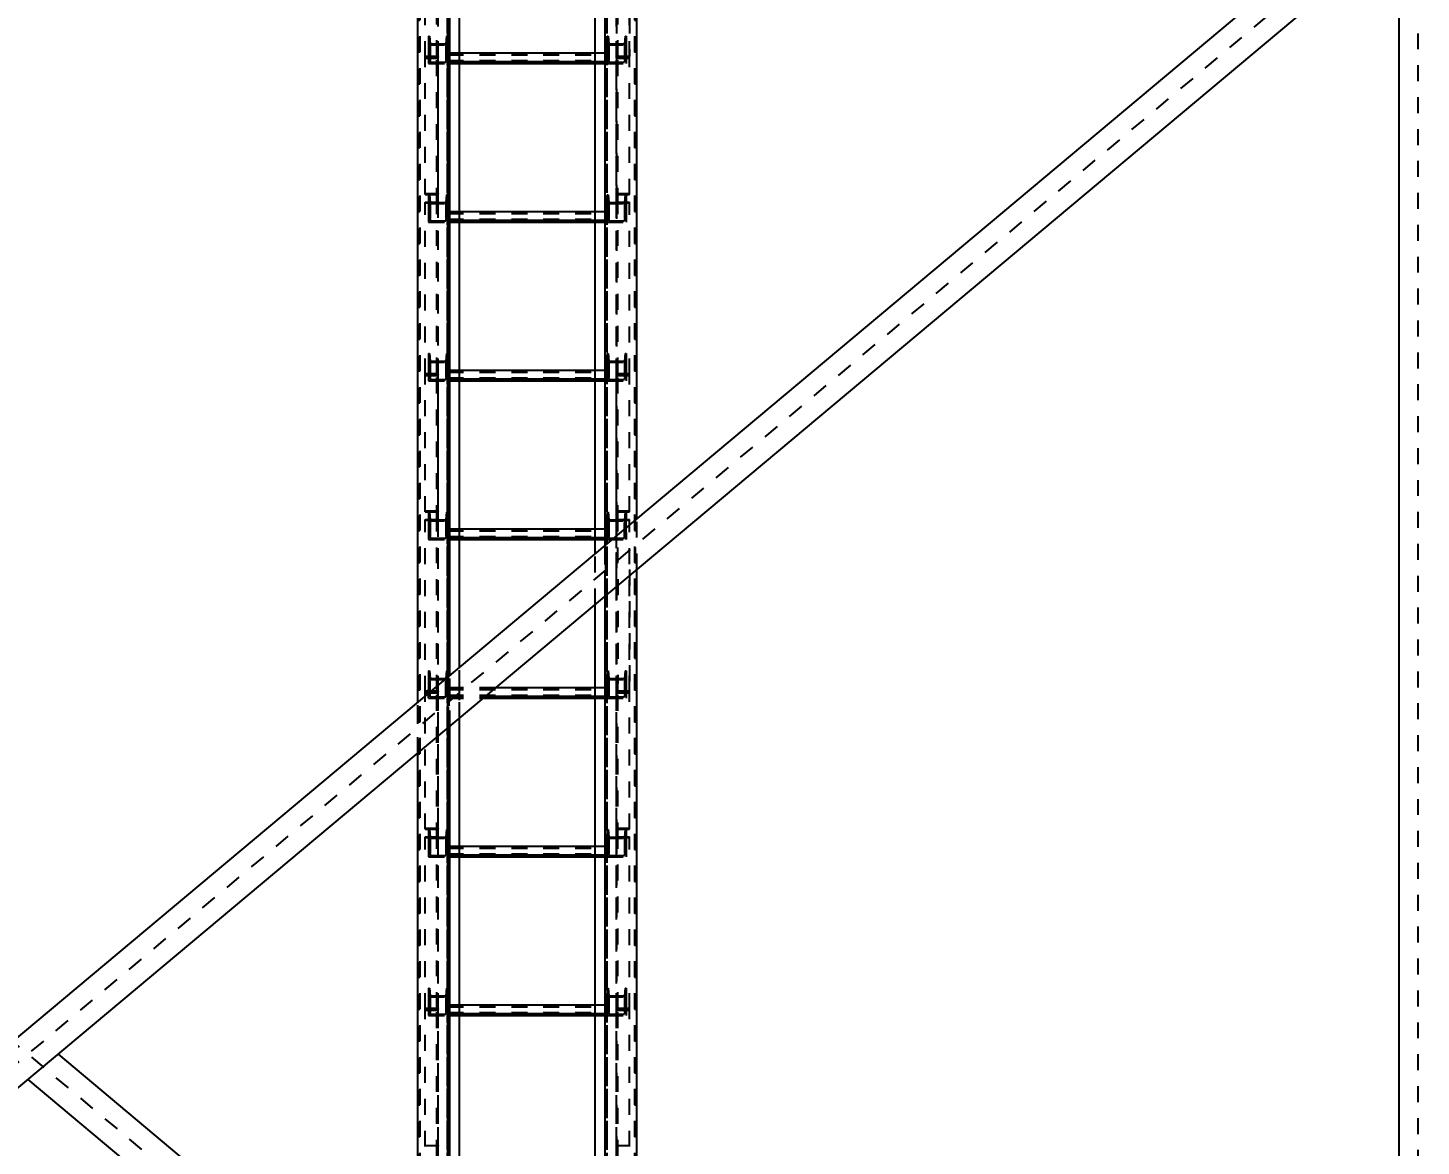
# Model space of a CAD drawing. Header units: millimetres. Extents: x 149919 to 150445, y 136651 to 136866.
# Drawn here: x 150384.83 to 150393.57, y 136799 to 136806.01 of the extents above; entities that cross this region are included whole.
import ezdxf

# ---------------------------------------------------------------- set-up
doc = ezdxf.new("R2010")
doc.units = ezdxf.units.MM
doc.header["$LTSCALE"] = 0.25
for name, pattern in [('CENTER', [50.8, 31.75, -6.35, 6.35, -6.35]), ('XKITLINE00', [0]), ('XKITLINE02', [4, 2, -2]), ('XKITLINE03', [6, 3, -1, 1, -1])]:
    doc.linetypes.add(name, pattern=pattern)
doc.styles.add('ROMANS', font='romans.shx')
doc.dimstyles.new('MD300', dxfattribs={"dimtxt": 2.5, "dimasz": 2.5, "dimexe": 1, "dimexo": 1, "dimgap": 0.5, "dimtad": 1, "dimdec": 1, "dimlfac": 50, "dimrnd": 0.5, "dimdsep": 46, "dimtxsty": 'ROMANS', "dimcen": 1, "dimclrd": 146, "dimclre": 146, "dimclrt": 30, "dimadec": 1, "dimazin": 2, "dimtfac": 1, "dimtdec": 1, "dimtmove": 0, "dimatfit": 1, "dimfxl": 1, "dimtolj": 1, "dimtzin": 0, "dimlwd": -1, "dimlwe": -1, "dimarcsym": 0})

# ---------------------------------------------------------------- blocks, each defined once
blk = doc.blocks.new('çatıı')
at = {"color": 1, "linetype": 'XKITLINE03'}
for p, q in [((24559, 14104.66), (24559, 15770.92)), ((24670.99, 14104.66), (24670.99, 15770.92)), ((24565, 15740.27), (24565, 14100.27)), ((24665, 14100.27), (24665, 15740.27)), ((24559, 15545.41), (24559, 15652.95)), ((24670.98, 15652.95), (24670.98, 15545.41)), ((24565, 15541.44), (24565, 15553)), ((24664.97, 15553), (24664.97, 15541.44)), ((24559, 15459.8), (24559, 15545.41)), ((24565, 15542.68), (24664.97, 15542.68)), ((24670.98, 15545.41), (24670.98, 15459.8)), ((24559, 15346.48), (24559, 15454.01)), ((24565, 15441.97), (24565, 15453.53)), ((24664.97, 15453.53), (24664.97, 15441.97)), ((24670.98, 15454.01), (24670.98, 15346.48)), ((24565, 15443.21), (24664.97, 15443.21)), ((24565, 15342.51), (24565, 15354.07)), ((24664.97, 15354.07), (24664.97, 15342.51)), ((24559, 15260.86), (24559, 15346.48)), ((24565, 15343.74), (24664.97, 15343.74)), ((24670.98, 15346.48), (24670.98, 15260.86)), ((24559, 15147.55), (24559, 15255.08)), ((24565, 15243.04), (24565, 15254.6)), ((24664.97, 15254.6), (24664.97, 15243.04)), ((24670.98, 15255.08), (24670.98, 15147.55)), ((24565, 15244.28), (24664.97, 15244.28)), ((24565, 15143.57), (24565, 15155.13)), ((24664.97, 15155.13), (24664.97, 15143.57)), ((24559, 15061.93), (24559, 15147.55)), ((24565, 15144.81), (24664.97, 15144.81)), ((24670.98, 15147.55), (24670.98, 15061.93)), ((24559, 14948.62), (24559, 15056.15)), ((24565, 15044.11), (24565, 15055.67)), ((24664.97, 15055.67), (24664.97, 15044.11)), ((24670.98, 15056.15), (24670.98, 14948.62)), ((24565, 15045.35), (24664.97, 15045.35)), ((24559, 14863), (24559, 14948.62)), ((24565, 14944.64), (24565, 14956.2)), ((24664.97, 14956.2), (24664.97, 14944.64)), ((24670.98, 14948.62), (24670.98, 14863)), ((24565, 14945.88), (24664.97, 14945.88))]:
    blk.add_line(p, q, dxfattribs=at)
at = {"color": 116, "linetype": 'XKITLINE02', "true_color": 0x136734}
for p, q in [((24547.15, 14108.01), (24547.15, 15752.41)), ((24547.68, 14108.55), (24547.68, 15753.25)), ((24564.91, 14108.55), (24564.92, 15753.25)), ((24565.45, 14108.01), (24565.45, 15752.41)), ((24664.54, 14108.01), (24664.54, 15752.41)), ((24665.07, 14108.55), (24665.07, 15753.25)), ((24682.31, 14108.55), (24682.31, 15753.25)), ((24682.84, 14108.01), (24682.84, 15752.41)), ((24565, 14100.27), (24565, 15742.34)), ((24565.85, 14100.42), (24565.85, 15742.2)), ((24657.5, 14102.25), (24657.5, 15742.25)), ((24664.15, 14100.42), (24664.15, 15742.2)), ((24665, 14100.27), (24665, 15742.34)), ((24663.69, 14153.32), (24663.69, 15706.31)), ((24546.3, 14167.42), (24546.3, 15692.58)), ((24572.5, 14102.34), (24572.5, 15676.38)), ((24565, 15669.24), (24565, 14100.27)), ((24565.85, 15668.71), (24565.85, 14100.42)), ((24558.2, 15545.93), (24558.2, 15658.15)), ((24559, 15545.41), (24559, 15658.15)), ((24670.98, 15545.41), (24670.98, 15658.15)), ((24671.78, 15545.93), (24671.78, 15658.15)), ((24551, 15545.41), (24551, 15653.47)), ((24670.98, 15650.27), (24670.98, 15545.41)), ((24678.98, 15545.41), (24678.98, 15653.47)), ((24678.98, 15650.27), (24678.98, 15545.93)), ((24553, 15558.47), (24553, 15546.91)), ((24553, 15558.47), (24553.68, 15558.47)), ((24553, 15558.47), (24553, 15553)), ((24553, 15553), (24553, 15541.44)), ((24553, 15553), (24565, 15553)), ((24553.68, 15558.47), (24553.68, 15546.91)), ((24553.68, 15558.47), (24554.06, 15553.69)), ((24554.06, 15553.69), (24554.06, 15542.13)), ((24554.06, 15553.69), (24563.93, 15553.69)), ((24558.2, 15550.62), (24559, 15550.62)), ((24564.32, 15558.47), (24563.93, 15553.69)), ((24563.93, 15553.69), (24563.93, 15542.13)), ((24564.32, 15558.47), (24564.32, 15546.91)), ((24564.32, 15558.47), (24565, 15558.47)), ((24565, 15558.47), (24565, 15546.91)), ((24565, 15558.47), (24565, 15553)), ((24565, 15553), (24565, 15541.44)), ((24664.97, 15558.47), (24664.97, 15553)), ((24664.97, 15558.47), (24665.66, 15558.47)), ((24664.97, 15558.47), (24664.97, 15546.91)), ((24664.97, 15553), (24676.98, 15553)), ((24664.97, 15553), (24664.97, 15541.44)), ((24665.66, 15558.47), (24666.04, 15553.69)), ((24665.66, 15558.47), (24665.66, 15546.91)), ((24666.04, 15553.69), (24675.91, 15553.69)), ((24666.04, 15553.69), (24666.04, 15542.13)), ((24670.98, 15550.62), (24671.78, 15550.62)), ((24676.3, 15558.47), (24675.91, 15553.69)), ((24675.91, 15553.69), (24675.91, 15542.13)), ((24676.3, 15558.47), (24676.98, 15558.47)), ((24676.3, 15558.47), (24676.3, 15546.91)), ((24676.98, 15558.47), (24676.98, 15553)), ((24676.98, 15558.47), (24676.98, 15546.91)), ((24676.98, 15553), (24676.98, 15541.44)), ((24551, 15545.93), (24558.2, 15545.93)), ((24551, 15545.41), (24559, 15545.41)), ((24551, 15459.16), (24551, 15545.41)), ((24551, 15545.41), (24559, 15545.41)), ((24551, 15544.78), (24558.2, 15544.78)), ((24553, 15546.91), (24553.68, 15546.91)), ((24553, 15546.91), (24553, 15541.44)), ((24553.68, 15546.91), (24554.06, 15542.13)), ((24554.06, 15542.13), (24563.93, 15542.13)), ((24558.2, 15453.44), (24558.2, 15544.78)), ((24559, 15453.44), (24559, 15545.41)), ((24564.32, 15546.91), (24563.93, 15542.13)), ((24564.32, 15546.91), (24565, 15546.91)), ((24565, 15541.44), (24565, 15548.15)), ((24565, 15548.15), (24572.5, 15548.15)), ((24565, 15548.08), (24664.97, 15548.08)), ((24565, 15546.98), (24664.97, 15546.98)), ((24565, 15546.91), (24565, 15541.44)), ((24565, 15546.91), (24664.97, 15546.91)), ((24565, 15543.26), (24664.97, 15543.26)), ((24565, 15542.68), (24572.5, 15542.68)), ((24565, 15542.24), (24664.97, 15542.24)), ((24657.5, 15548.15), (24664.97, 15548.15)), ((24657.5, 15542.68), (24664.97, 15542.68)), ((24664.97, 15541.44), (24664.97, 15548.15)), ((24664.97, 15546.91), (24664.97, 15541.44)), ((24664.97, 15546.91), (24665.66, 15546.91)), ((24665.66, 15546.91), (24666.04, 15542.13)), ((24666.04, 15542.13), (24675.91, 15542.13)), ((24670.98, 15453.44), (24670.98, 15545.41)), ((24670.98, 15545.41), (24678.98, 15545.41)), ((24670.98, 15545.41), (24678.98, 15545.41)), ((24671.78, 15545.93), (24678.98, 15545.93)), ((24671.78, 15453.44), (24671.78, 15544.78)), ((24671.78, 15544.78), (24678.98, 15544.78)), ((24676.3, 15546.91), (24675.91, 15542.13)), ((24676.3, 15546.91), (24676.98, 15546.91)), ((24676.98, 15546.91), (24676.98, 15541.44)), ((24678.98, 15459.16), (24678.98, 15545.41)), ((24553, 15541.44), (24565, 15541.44)), ((24558.2, 15539.05), (24559, 15539.05)), ((24565, 15541.44), (24572.5, 15541.44)), ((24657.5, 15541.44), (24664.97, 15541.44)), ((24664.97, 15541.44), (24676.98, 15541.44)), ((24670.98, 15539.05), (24671.78, 15539.05)), ((24551, 15459.8), (24559, 15459.8)), ((24551, 15459.16), (24558.2, 15459.16)), ((24551, 15346.48), (24551, 15454.54)), ((24551, 15454.54), (24558.2, 15454.54)), ((24553, 15459), (24553, 15447.44)), ((24553, 15459), (24553.68, 15459)), ((24553, 15459), (24553, 15453.53)), ((24553.68, 15459), (24553.68, 15447.44)), ((24553.68, 15459), (24554.06, 15454.23)), ((24558.2, 15347), (24558.2, 15459.22)), ((24558.2, 15459.22), (24559, 15459.22)), ((24559, 15346.48), (24559, 15459.22)), ((24564.32, 15459), (24563.93, 15454.23)), ((24564.32, 15459), (24564.32, 15447.44)), ((24564.32, 15459), (24565, 15459)), ((24565, 15459), (24565, 15447.44)), ((24565, 15459), (24565, 15453.53)), ((24664.97, 15459), (24664.97, 15453.53)), ((24664.97, 15459), (24665.66, 15459)), ((24664.97, 15459), (24664.97, 15447.44)), ((24665.66, 15459), (24666.04, 15454.23)), ((24665.66, 15459), (24665.66, 15447.44)), ((24670.98, 15459.8), (24678.98, 15459.8)), ((24670.98, 15346.48), (24670.98, 15459.22)), ((24670.98, 15459.22), (24671.78, 15459.22)), ((24671.78, 15347), (24671.78, 15459.22)), ((24671.78, 15459.16), (24678.98, 15459.16)), ((24671.78, 15454.54), (24678.98, 15454.54)), ((24676.3, 15459), (24675.91, 15454.23)), ((24676.3, 15459), (24676.98, 15459)), ((24676.3, 15459), (24676.3, 15447.44)), ((24676.98, 15459), (24676.98, 15453.53)), ((24676.98, 15459), (24676.98, 15447.44)), ((24678.98, 15346.48), (24678.98, 15454.54)), ((24551, 15454.01), (24559, 15454.01)), ((24553, 15453.53), (24553, 15441.97)), ((24553, 15453.53), (24565, 15453.53)), ((24553, 15447.44), (24553.68, 15447.44)), ((24553, 15447.44), (24553, 15441.97)), ((24553.68, 15447.44), (24554.06, 15442.67)), ((24554.06, 15454.23), (24554.06, 15442.67)), ((24554.06, 15454.23), (24563.93, 15454.23)), ((24558.2, 15453.44), (24559, 15453.44)), ((24563.93, 15454.23), (24563.93, 15442.67)), ((24564.32, 15447.44), (24563.93, 15442.67)), ((24564.32, 15447.44), (24565, 15447.44)), ((24565, 15453.53), (24565, 15441.97)), ((24565, 15441.97), (24565, 15448.68)), ((24565, 15448.68), (24572.5, 15448.68)), ((24565, 15448.61), (24664.97, 15448.61)), ((24565, 15447.51), (24664.97, 15447.51)), ((24565, 15447.44), (24565, 15441.97)), ((24565, 15447.44), (24664.97, 15447.44)), ((24657.5, 15448.68), (24664.97, 15448.68)), ((24664.97, 15441.97), (24664.97, 15448.68)), ((24664.97, 15453.53), (24676.98, 15453.53)), ((24664.97, 15453.53), (24664.97, 15441.97)), ((24664.97, 15447.44), (24664.97, 15441.97)), ((24664.97, 15447.44), (24665.66, 15447.44)), ((24665.66, 15447.44), (24666.04, 15442.67)), ((24666.04, 15454.23), (24675.91, 15454.23)), ((24666.04, 15454.23), (24666.04, 15442.67)), ((24670.98, 15454.01), (24678.98, 15454.01)), ((24670.98, 15453.44), (24671.78, 15453.44)), ((24675.91, 15454.23), (24675.91, 15442.67)), ((24676.3, 15447.44), (24675.91, 15442.67)), ((24676.3, 15447.44), (24676.98, 15447.44)), ((24676.98, 15453.53), (24676.98, 15441.97)), ((24676.98, 15447.44), (24676.98, 15441.97)), ((24553, 15441.97), (24565, 15441.97)), ((24554.06, 15442.67), (24563.93, 15442.67)), ((24565, 15443.8), (24664.97, 15443.8)), ((24565, 15443.21), (24572.5, 15443.21)), ((24565, 15442.78), (24664.97, 15442.78)), ((24565, 15441.97), (24572.5, 15441.97)), ((24657.5, 15443.21), (24664.97, 15443.21)), ((24657.5, 15441.97), (24664.97, 15441.97)), ((24664.97, 15441.97), (24676.98, 15441.97)), ((24666.04, 15442.67), (24675.91, 15442.67)), ((24553, 15359.54), (24553, 15347.98)), ((24553, 15359.54), (24553.68, 15359.54)), ((24553, 15359.54), (24553, 15354.07)), ((24553.68, 15359.54), (24553.68, 15347.98)), ((24553.68, 15359.54), (24554.06, 15354.76)), ((24564.32, 15359.54), (24563.93, 15354.76)), ((24564.32, 15359.54), (24564.32, 15347.98)), ((24564.32, 15359.54), (24565, 15359.54)), ((24565, 15359.54), (24565, 15347.98)), ((24565, 15359.54), (24565, 15354.07)), ((24664.97, 15359.54), (24664.97, 15354.07)), ((24664.97, 15359.54), (24665.66, 15359.54)), ((24664.97, 15359.54), (24664.97, 15347.98)), ((24665.66, 15359.54), (24666.04, 15354.76)), ((24665.66, 15359.54), (24665.66, 15347.98)), ((24676.3, 15359.54), (24675.91, 15354.76)), ((24676.3, 15359.54), (24676.98, 15359.54)), ((24676.3, 15359.54), (24676.3, 15347.98)), ((24676.98, 15359.54), (24676.98, 15354.07)), ((24676.98, 15359.54), (24676.98, 15347.98)), ((24553, 15354.07), (24553, 15342.51)), ((24553, 15354.07), (24565, 15354.07)), ((24554.06, 15354.76), (24554.06, 15343.2)), ((24554.06, 15354.76), (24563.93, 15354.76)), ((24558.2, 15351.69), (24559, 15351.69)), ((24563.93, 15354.76), (24563.93, 15343.2)), ((24565, 15354.07), (24565, 15342.51)), ((24664.97, 15354.07), (24676.98, 15354.07)), ((24664.97, 15354.07), (24664.97, 15342.51)), ((24666.04, 15354.76), (24675.91, 15354.76)), ((24666.04, 15354.76), (24666.04, 15343.2)), ((24670.98, 15351.69), (24671.78, 15351.69)), ((24675.91, 15354.76), (24675.91, 15343.2)), ((24676.98, 15354.07), (24676.98, 15342.51)), ((24551, 15347), (24558.2, 15347)), ((24551, 15346.48), (24559, 15346.48)), ((24551, 15260.23), (24551, 15346.48)), ((24551, 15346.48), (24559, 15346.48)), ((24551, 15345.84), (24558.2, 15345.84)), ((24553, 15347.98), (24553.68, 15347.98)), ((24553, 15347.98), (24553, 15342.51)), ((24553, 15342.51), (24565, 15342.51)), ((24553.68, 15347.98), (24554.06, 15343.2)), ((24554.06, 15343.2), (24563.93, 15343.2)), ((24558.2, 15254.5), (24558.2, 15345.84)), ((24559, 15254.5), (24559, 15346.48)), ((24564.32, 15347.98), (24563.93, 15343.2)), ((24564.32, 15347.98), (24565, 15347.98)), ((24565, 15342.51), (24565, 15349.22)), ((24565, 15349.22), (24572.5, 15349.22)), ((24565, 15349.15), (24664.97, 15349.15)), ((24565, 15348.05), (24664.97, 15348.05)), ((24565, 15347.98), (24565, 15342.51)), ((24565, 15347.98), (24664.97, 15347.98)), ((24565, 15344.33), (24664.97, 15344.33)), ((24565, 15343.74), (24572.5, 15343.74)), ((24565, 15343.31), (24664.97, 15343.31)), ((24565, 15342.51), (24572.5, 15342.51)), ((24657.5, 15349.22), (24664.97, 15349.22)), ((24657.5, 15343.74), (24664.97, 15343.74)), ((24657.5, 15342.51), (24664.97, 15342.51)), ((24664.97, 15342.51), (24664.97, 15349.22)), ((24664.97, 15347.98), (24664.97, 15342.51)), ((24664.97, 15347.98), (24665.66, 15347.98)), ((24664.97, 15342.51), (24676.98, 15342.51)), ((24665.66, 15347.98), (24666.04, 15343.2)), ((24666.04, 15343.2), (24675.91, 15343.2)), ((24670.98, 15346.48), (24678.98, 15346.48)), ((24670.98, 15254.5), (24670.98, 15346.48)), ((24670.98, 15346.48), (24678.98, 15346.48)), ((24671.78, 15347), (24678.98, 15347)), ((24671.78, 15254.5), (24671.78, 15345.84)), ((24671.78, 15345.84), (24678.98, 15345.84)), ((24676.3, 15347.98), (24675.91, 15343.2)), ((24676.3, 15347.98), (24676.98, 15347.98)), ((24676.98, 15347.98), (24676.98, 15342.51)), ((24678.98, 15260.23), (24678.98, 15346.48)), ((24558.2, 15340.12), (24559, 15340.12)), ((24670.98, 15340.12), (24671.78, 15340.12)), ((24551, 15260.86), (24559, 15260.86)), ((24551, 15260.23), (24558.2, 15260.23)), ((24551, 15147.55), (24551, 15255.6)), ((24551, 15255.6), (24558.2, 15255.6)), ((24551, 15255.08), (24559, 15255.08)), ((24553, 15260.07), (24553, 15248.51)), ((24553, 15260.07), (24553.68, 15260.07)), ((24553, 15260.07), (24553, 15254.6)), ((24553, 15254.6), (24553, 15243.04)), ((24553, 15254.6), (24565, 15254.6)), ((24553.68, 15260.07), (24553.68, 15248.51)), ((24553.68, 15260.07), (24554.06, 15255.3)), ((24554.06, 15255.3), (24554.06, 15243.74)), ((24554.06, 15255.3), (24563.93, 15255.3)), ((24558.2, 15148.07), (24558.2, 15260.29)), ((24558.2, 15260.29), (24559, 15260.29)), ((24558.2, 15254.5), (24559, 15254.5)), ((24559, 15147.55), (24559, 15260.29)), ((24564.32, 15260.07), (24563.93, 15255.3)), ((24563.93, 15255.3), (24563.93, 15243.74)), ((24564.32, 15260.07), (24564.32, 15248.51)), ((24564.32, 15260.07), (24565, 15260.07)), ((24565, 15260.07), (24565, 15248.51)), ((24565, 15260.07), (24565, 15254.6)), ((24565, 15254.6), (24565, 15243.04)), ((24664.97, 15260.07), (24664.97, 15254.6)), ((24664.97, 15260.07), (24665.66, 15260.07)), ((24664.97, 15260.07), (24664.97, 15248.51)), ((24664.97, 15254.6), (24676.98, 15254.6)), ((24664.97, 15254.6), (24664.97, 15243.04)), ((24665.66, 15260.07), (24666.04, 15255.3)), ((24665.66, 15260.07), (24665.66, 15248.51)), ((24666.04, 15255.3), (24675.91, 15255.3)), ((24666.04, 15255.3), (24666.04, 15243.74)), ((24670.98, 15260.86), (24678.98, 15260.86)), ((24670.98, 15217.53), (24670.98, 15260.29)), ((24670.98, 15260.29), (24671.78, 15260.29)), ((24670.98, 15255.08), (24678.98, 15255.08)), ((24670.98, 15254.5), (24671.78, 15254.5)), ((24671.78, 15148.07), (24671.78, 15260.29)), ((24671.78, 15260.23), (24678.98, 15260.23)), ((24671.78, 15255.6), (24678.98, 15255.6)), ((24676.3, 15260.07), (24675.91, 15255.3)), ((24675.91, 15243.74), (24675.91, 15255.3)), ((24676.3, 15260.07), (24676.98, 15260.07)), ((24676.3, 15248.51), (24676.3, 15260.07)), ((24676.98, 15260.07), (24676.98, 15254.6)), ((24676.98, 15247.39), (24676.98, 15260.07)), ((24676.98, 15243.04), (24676.98, 15254.6)), ((24678.98, 15147.55), (24678.98, 15255.6)), ((24683.69, 15224.16), (24683.69, 15255.93)), ((24553, 15248.51), (24553.68, 15248.51)), ((24553, 15248.51), (24553, 15243.04)), ((24553.68, 15248.51), (24554.06, 15243.74)), ((24564.32, 15248.51), (24563.93, 15243.74)), ((24564.32, 15248.51), (24565, 15248.51)), ((24565, 15243.04), (24565, 15249.75)), ((24565, 15249.75), (24572.5, 15249.75)), ((24565, 15249.68), (24664.97, 15249.68)), ((24565, 15248.58), (24664.97, 15248.58)), ((24565, 15248.51), (24565, 15243.04)), ((24565, 15248.51), (24664.97, 15248.51)), ((24565, 15244.87), (24664.97, 15244.87)), ((24657.5, 15249.75), (24664.97, 15249.75)), ((24664.97, 15243.04), (24664.97, 15249.75)), ((24664.97, 15248.51), (24664.97, 15243.04)), ((24664.97, 15248.51), (24665.66, 15248.51)), ((24665.66, 15248.51), (24666.04, 15243.74)), ((24675.91, 15243.74), (24676.3, 15248.51)), ((24676.3, 15248.51), (24676.98, 15248.51)), ((24676.98, 15247.39), (24676.98, 15243.04)), ((24553, 15243.04), (24565, 15243.04)), ((24554.06, 15243.74), (24563.93, 15243.74)), ((24565, 15244.28), (24572.5, 15244.28)), ((24565, 15243.85), (24664.97, 15243.85)), ((24565, 15243.04), (24572.5, 15243.04)), ((24657.5, 15244.28), (24664.97, 15244.28)), ((24657.5, 15243.04), (24664.97, 15243.04)), ((24663.69, 15207.41), (24663.69, 15239.19)), ((24664.97, 15243.04), (24676.98, 15243.04)), ((24666.04, 15243.74), (24675.91, 15243.74)), ((24657.5, 15202.22), (24657.5, 15234)), ((24678.98, 15224.23), (24678.98, 15148.07)), ((24670.98, 15147.55), (24670.98, 15217.53)), ((24671.78, 15218.2), (24671.78, 15152.75)), ((24553, 15160.6), (24553, 15149.04)), ((24553, 15160.6), (24553.68, 15160.6)), ((24553, 15160.6), (24553, 15155.13)), ((24553.68, 15160.6), (24553.68, 15149.04)), ((24553.68, 15160.6), (24554.06, 15155.83)), ((24564.32, 15160.6), (24563.93, 15155.83)), ((24564.32, 15149.04), (24564.32, 15160.6)), ((24564.32, 15160.6), (24565, 15160.6)), ((24565, 15149.04), (24565, 15160.6)), ((24565, 15160.6), (24565, 15156.34)), ((24566.3, 15125.86), (24566.3, 15157.64)), ((24572.5, 15131.05), (24572.5, 15162.83)), ((24664.97, 15160.6), (24664.97, 15155.13)), ((24664.97, 15160.6), (24665.66, 15160.6)), ((24664.97, 15160.6), (24664.97, 15149.04)), ((24665.66, 15160.6), (24666.04, 15155.83)), ((24665.66, 15160.6), (24665.66, 15149.04)), ((24676.3, 15160.6), (24675.91, 15155.83)), ((24676.3, 15160.6), (24676.98, 15160.6)), ((24676.3, 15160.6), (24676.3, 15149.04)), ((24676.98, 15160.6), (24676.98, 15155.13)), ((24676.98, 15160.6), (24676.98, 15149.04)), ((24553, 15155.13), (24553, 15145.3)), ((24553, 15155.13), (24565, 15155.13)), ((24553, 15149.04), (24553.68, 15149.04)), ((24553, 15143.57), (24553, 15149.04)), ((24554.06, 15144.27), (24553.68, 15149.04)), ((24554.06, 15144.27), (24554.06, 15155.83)), ((24554.06, 15155.83), (24563.93, 15155.83)), ((24558.2, 15152.75), (24559, 15152.75)), ((24563.93, 15144.27), (24563.93, 15155.83)), ((24563.93, 15144.27), (24564.32, 15149.04)), ((24564.32, 15149.04), (24565, 15149.04)), ((24565, 15143.57), (24565, 15156.34)), ((24565, 15143.57), (24565, 15150.28)), ((24565, 15150.28), (24595.46, 15150.28)), ((24565, 15150.21), (24664.97, 15150.21)), ((24565, 15149.11), (24664.97, 15149.11)), ((24565, 15149.04), (24664.97, 15149.04)), ((24565, 15143.57), (24565, 15149.04)), ((24657.5, 15150.28), (24664.97, 15150.28)), ((24664.97, 15155.13), (24676.98, 15155.13)), ((24664.97, 15155.13), (24664.97, 15143.57)), ((24664.97, 15143.57), (24664.97, 15150.28)), ((24664.97, 15149.04), (24664.97, 15143.57)), ((24664.97, 15149.04), (24665.66, 15149.04)), ((24665.66, 15149.04), (24666.04, 15144.27)), ((24666.04, 15155.83), (24675.91, 15155.83)), ((24666.04, 15155.83), (24666.04, 15144.27)), ((24670.98, 15152.75), (24671.78, 15152.75)), ((24675.91, 15155.83), (24675.91, 15144.27)), ((24676.3, 15149.04), (24675.91, 15144.27)), ((24676.3, 15149.04), (24676.98, 15149.04)), ((24676.98, 15155.13), (24676.98, 15143.57)), ((24676.98, 15149.04), (24676.98, 15143.57)), ((24546.3, 15109.11), (24546.3, 15140.89)), ((24551, 15148.07), (24558.2, 15148.07)), ((24551, 15061.3), (24551, 15147.55)), ((24551, 15147.55), (24559, 15147.55)), ((24551, 15147.55), (24559, 15147.55)), ((24551, 15146.91), (24558.2, 15146.91)), ((24553, 15143.57), (24565, 15143.57)), ((24554.06, 15144.27), (24563.93, 15144.27)), ((24558.2, 15055.57), (24558.2, 15146.91)), ((24558.2, 15141.19), (24559, 15141.19)), ((24559, 15055.57), (24559, 15147.55)), ((24565, 15145.4), (24664.97, 15145.4)), ((24565, 15144.81), (24588.93, 15144.81)), ((24565, 15144.38), (24664.97, 15144.38)), ((24565, 15143.57), (24587.45, 15143.57)), ((24657.5, 15144.81), (24664.97, 15144.81)), ((24657.5, 15143.57), (24664.97, 15143.57)), ((24664.97, 15143.57), (24676.98, 15143.57)), ((24666.04, 15144.27), (24675.91, 15144.27)), ((24670.98, 15055.57), (24670.98, 15147.55)), ((24670.98, 15147.55), (24678.98, 15147.55)), ((24670.98, 15147.55), (24678.98, 15147.55)), ((24670.98, 15141.19), (24671.78, 15141.19)), ((24671.78, 15148.07), (24678.98, 15148.07)), ((24671.78, 15055.57), (24671.78, 15146.91)), ((24671.78, 15146.91), (24678.98, 15146.91)), ((24678.98, 15061.3), (24678.98, 15147.55)), ((24551, 15061.93), (24559, 15061.93)), ((24551, 15061.3), (24558.2, 15061.3)), ((24558.2, 14949.14), (24558.2, 15061.36)), ((24558.2, 15061.36), (24559, 15061.36)), ((24559, 14948.62), (24559, 15061.36)), ((24670.98, 15061.93), (24678.98, 15061.93)), ((24670.98, 14948.62), (24670.98, 15061.36)), ((24670.98, 15061.36), (24671.78, 15061.36)), ((24671.78, 14949.14), (24671.78, 15061.36)), ((24671.78, 15061.3), (24678.98, 15061.3)), ((24551, 14948.62), (24551, 15056.67)), ((24551, 15056.67), (24558.2, 15056.67)), ((24551, 15056.15), (24559, 15056.15)), ((24553, 15061.14), (24553, 15049.58)), ((24553, 15061.14), (24553.68, 15061.14)), ((24553, 15061.14), (24553, 15055.67)), ((24553, 15055.67), (24553, 15044.11)), ((24553, 15055.67), (24565, 15055.67)), ((24553.68, 15061.14), (24553.68, 15049.58)), ((24553.68, 15061.14), (24554.06, 15056.36)), ((24554.06, 15056.36), (24554.06, 15044.8)), ((24554.06, 15056.36), (24563.93, 15056.36)), ((24558.2, 15055.57), (24559, 15055.57)), ((24564.32, 15061.14), (24563.93, 15056.36)), ((24563.93, 15056.36), (24563.93, 15044.8)), ((24564.32, 15061.14), (24564.32, 15049.58)), ((24564.32, 15061.14), (24565, 15061.14)), ((24565, 15061.14), (24565, 15049.58)), ((24565, 15061.14), (24565, 15055.67)), ((24565, 15055.67), (24565, 15044.11)), ((24664.97, 15061.14), (24664.97, 15055.67)), ((24664.97, 15061.14), (24665.66, 15061.14)), ((24664.97, 15061.14), (24664.97, 15049.58)), ((24664.97, 15055.67), (24676.98, 15055.67)), ((24664.97, 15055.67), (24664.97, 15044.11)), ((24665.66, 15061.14), (24666.04, 15056.36)), ((24665.66, 15061.14), (24665.66, 15049.58)), ((24666.04, 15056.36), (24675.91, 15056.36)), ((24666.04, 15056.36), (24666.04, 15044.8)), ((24670.98, 15056.15), (24678.98, 15056.15)), ((24670.98, 15055.57), (24671.78, 15055.57)), ((24671.78, 15056.67), (24678.98, 15056.67)), ((24676.3, 15061.14), (24675.91, 15056.36)), ((24675.91, 15056.36), (24675.91, 15044.8)), ((24676.3, 15061.14), (24676.98, 15061.14)), ((24676.3, 15061.14), (24676.3, 15049.58)), ((24676.98, 15061.14), (24676.98, 15055.67)), ((24676.98, 15061.14), (24676.98, 15049.58)), ((24676.98, 15055.67), (24676.98, 15044.11)), ((24678.98, 14948.62), (24678.98, 15056.67)), ((24553, 15049.58), (24553.68, 15049.58)), ((24553, 15049.58), (24553, 15044.11)), ((24553, 15044.11), (24565, 15044.11)), ((24553.68, 15049.58), (24554.06, 15044.8)), ((24554.06, 15044.8), (24563.93, 15044.8)), ((24564.32, 15049.58), (24563.93, 15044.8)), ((24564.32, 15049.58), (24565, 15049.58)), ((24565, 15044.11), (24565, 15050.82)), ((24565, 15050.82), (24572.5, 15050.82)), ((24565, 15050.75), (24664.97, 15050.75)), ((24565, 15049.65), (24664.97, 15049.65)), ((24565, 15049.58), (24664.97, 15049.58)), ((24565, 15049.58), (24565, 15044.11)), ((24565, 15045.93), (24664.97, 15045.93)), ((24565, 15045.35), (24572.5, 15045.35)), ((24565, 15044.91), (24664.97, 15044.91)), ((24565, 15044.11), (24572.5, 15044.11)), ((24657.5, 15050.82), (24664.97, 15050.82)), ((24657.5, 15045.35), (24664.97, 15045.35)), ((24657.5, 15044.11), (24664.97, 15044.11)), ((24664.97, 15044.11), (24664.97, 15050.82)), ((24664.97, 15049.58), (24664.97, 15044.11)), ((24664.97, 15049.58), (24665.66, 15049.58)), ((24664.97, 15044.11), (24676.98, 15044.11)), ((24665.66, 15049.58), (24666.04, 15044.8)), ((24666.04, 15044.8), (24675.91, 15044.8)), ((24676.3, 15049.58), (24675.91, 15044.8)), ((24676.3, 15049.58), (24676.98, 15049.58)), ((24676.98, 15049.58), (24676.98, 15044.11)), ((24553, 14961.67), (24553, 14950.11)), ((24553, 14961.67), (24553.68, 14961.67)), ((24553, 14961.67), (24553, 14956.2)), ((24553.68, 14961.67), (24553.68, 14950.11)), ((24553.68, 14961.67), (24554.06, 14956.9)), ((24554.06, 14956.9), (24554.06, 14945.34)), ((24554.06, 14956.9), (24563.93, 14956.9)), ((24564.32, 14961.67), (24563.93, 14956.9)), ((24563.93, 14956.9), (24563.93, 14945.34)), ((24564.32, 14961.67), (24564.32, 14950.11)), ((24564.32, 14961.67), (24565, 14961.67)), ((24565, 14961.67), (24565, 14950.11)), ((24565, 14961.67), (24565, 14956.2)), ((24664.97, 14961.67), (24664.97, 14956.2)), ((24664.97, 14961.67), (24665.66, 14961.67)), ((24664.97, 14961.67), (24664.97, 14950.11)), ((24665.66, 14961.67), (24666.04, 14956.9)), ((24665.66, 14961.67), (24665.66, 14950.11)), ((24666.04, 14956.9), (24675.91, 14956.9)), ((24666.04, 14956.9), (24666.04, 14945.34)), ((24676.3, 14961.67), (24675.91, 14956.9)), ((24675.91, 14956.9), (24675.91, 14945.34)), ((24676.3, 14961.67), (24676.98, 14961.67)), ((24676.3, 14961.67), (24676.3, 14950.11)), ((24676.98, 14961.67), (24676.98, 14956.2)), ((24676.98, 14961.67), (24676.98, 14950.11)), ((24551, 14949.14), (24558.2, 14949.14)), ((24551, 14948.62), (24559, 14948.62)), ((24551, 14862.36), (24551, 14948.62)), ((24551, 14948.62), (24559, 14948.62)), ((24551, 14947.98), (24558.2, 14947.98)), ((24553, 14956.2), (24553, 14944.64)), ((24553, 14956.2), (24565, 14956.2)), ((24553, 14950.11), (24553.68, 14950.11)), ((24553, 14950.11), (24553, 14944.64)), ((24553.68, 14950.11), (24554.06, 14945.34)), ((24558.2, 14953.82), (24559, 14953.82)), ((24558.2, 14856.64), (24558.2, 14947.98)), ((24559, 14856.64), (24559, 14948.62)), ((24564.32, 14950.11), (24563.93, 14945.34)), ((24564.32, 14950.11), (24565, 14950.11)), ((24565, 14956.2), (24565, 14944.64)), ((24565, 14944.64), (24565, 14951.35)), ((24565, 14951.35), (24572.5, 14951.35)), ((24565, 14951.28), (24664.97, 14951.28)), ((24565, 14950.18), (24664.97, 14950.18)), ((24565, 14950.11), (24664.97, 14950.11)), ((24565, 14950.11), (24565, 14944.64)), ((24657.5, 14951.35), (24664.97, 14951.35)), ((24664.97, 14956.2), (24676.98, 14956.2)), ((24664.97, 14956.2), (24664.97, 14944.64)), ((24664.97, 14944.64), (24664.97, 14951.35)), ((24664.97, 14950.11), (24664.97, 14944.64)), ((24664.97, 14950.11), (24665.66, 14950.11)), ((24665.66, 14950.11), (24666.04, 14945.34)), ((24670.98, 14953.82), (24671.78, 14953.82)), ((24670.98, 14856.64), (24670.98, 14948.62)), ((24670.98, 14948.62), (24678.98, 14948.62)), ((24670.98, 14948.62), (24678.98, 14948.62)), ((24671.78, 14949.14), (24678.98, 14949.14)), ((24671.78, 14856.64), (24671.78, 14947.98)), ((24671.78, 14947.98), (24678.98, 14947.98)), ((24676.3, 14950.11), (24675.91, 14945.34)), ((24676.3, 14950.11), (24676.98, 14950.11)), ((24676.98, 14956.2), (24676.98, 14944.64)), ((24676.98, 14950.11), (24676.98, 14944.64)), ((24678.98, 14862.36), (24678.98, 14948.62)), ((24553, 14944.64), (24565, 14944.64)), ((24554.06, 14945.34), (24563.93, 14945.34)), ((24558.2, 14942.26), (24559, 14942.26)), ((24565, 14946.47), (24664.97, 14946.47)), ((24565, 14945.88), (24572.5, 14945.88)), ((24565, 14945.45), (24664.97, 14945.45)), ((24565, 14944.64), (24572.5, 14944.64)), ((24657.5, 14945.88), (24664.97, 14945.88)), ((24657.5, 14944.64), (24664.97, 14944.64)), ((24664.97, 14944.64), (24676.98, 14944.64)), ((24666.04, 14945.34), (24675.91, 14945.34)), ((24670.98, 14942.26), (24671.78, 14942.26)), ((24551, 14863), (24559, 14863)), ((24670.98, 14863), (24678.98, 14863))]:
    blk.add_line(p, q, dxfattribs=at)
at = {"color": 8, "linetype": 'CENTER'}
for p, q in [((23430, 15650.27), (25173.61, 14190.28)), ((23430, 14190.27), (25173.61, 15650.27)), ((25173.61, 14190.27), (25173.61, 15650.27))]:
    blk.add_line(p, q, dxfattribs=at)
at = {"color": 8, "linetype": 'XKITLINE00'}
for p, q in [((23506.2, 14269.97), (25130.41, 15629.99)), ((23506.2, 14238.19), (25161.76, 15624.47)), ((25161.43, 15624.19), (25161.43, 14216.36)), ((24320.78, 14920.27), (25161.77, 14216.08)), ((24301.8, 14904.39), (25130.39, 14210.57))]:
    blk.add_line(p, q, dxfattribs=at)
at = {"color": 7, "linetype": 'XKITLINE00'}
for p, q in [((24546.3, 15140.89), (24546.3, 15629.97)), ((24566.3, 15157.64), (24566.3, 15629.97)), ((24572.5, 15162.83), (24572.5, 15629.97)), ((24657.5, 15234), (24657.5, 15629.97)), ((24663.69, 15239.19), (24663.69, 15629.97)), ((24683.69, 15255.93), (24683.69, 15629.97)), ((24572.5, 15548.15), (24657.5, 15548.15)), ((24572.5, 15542.68), (24657.5, 15542.68)), ((24572.5, 15541.44), (24657.5, 15541.44)), ((24572.5, 15448.68), (24657.5, 15448.68)), ((24572.5, 15443.21), (24657.5, 15443.21)), ((24572.5, 15441.97), (24657.5, 15441.97)), ((24572.5, 15349.22), (24657.5, 15349.22)), ((24572.5, 15343.74), (24657.5, 15343.74)), ((24572.5, 15342.51), (24657.5, 15342.51)), ((24572.5, 15249.75), (24657.5, 15249.75)), ((24572.5, 15244.28), (24657.5, 15244.28)), ((24572.5, 15243.04), (24657.5, 15243.04)), ((24683.69, 14616.39), (24683.69, 15224.16)), ((24657.5, 14638.33), (24657.5, 15202.22)), ((24663.69, 14633.14), (24663.69, 15207.41)), ((24595.46, 15150.28), (24657.5, 15150.28)), ((24587.45, 15143.57), (24657.5, 15143.57)), ((24588.93, 15144.81), (24657.5, 15144.81)), ((24566.3, 14714.69), (24566.3, 15125.86)), ((24572.5, 14709.5), (24572.5, 15131.05)), ((24546.3, 14731.44), (24546.3, 15109.11)), ((24572.5, 15050.82), (24657.5, 15050.82)), ((24572.5, 15045.35), (24657.5, 15045.35)), ((24572.5, 15044.11), (24657.5, 15044.11)), ((24572.5, 14951.35), (24657.5, 14951.35)), ((24572.5, 14945.88), (24657.5, 14945.88)), ((24572.5, 14944.64), (24657.5, 14944.64))]:
    blk.add_line(p, q, dxfattribs=at)
at = {"color": 1, "linetype": 'XKITLINE00'}
for centre in [(24565, 15553), (24664.97, 15553), (24559, 15545.41), (24559, 15545.41), (24565, 15542.68), (24664.97, 15542.68), (24670.98, 15545.41), (24670.98, 15545.41), (24565, 15541.44), (24664.97, 15541.44), (24559, 15459.8), (24670.98, 15459.8), (24559, 15454.01), (24565, 15453.53), (24664.97, 15453.53), (24670.98, 15454.01), (24565, 15443.21), (24565, 15441.97), (24664.97, 15443.21), (24664.97, 15441.97), (24565, 15354.07), (24664.97, 15354.07), (24559, 15346.48), (24559, 15346.48), (24565, 15343.74), (24565, 15342.51), (24664.97, 15343.74), (24664.97, 15342.51), (24670.98, 15346.48), (24670.98, 15346.48), (24559, 15260.86), (24559, 15255.08), (24565, 15254.6), (24664.97, 15254.6), (24670.98, 15260.86), (24670.98, 15255.08), (24565, 15244.28), (24565, 15243.04), (24664.97, 15244.28), (24664.97, 15243.04), (24565, 15155.13), (24664.97, 15155.13), (24559, 15147.55), (24559, 15147.55), (24565, 15144.81), (24565, 15143.57), (24664.97, 15144.81), (24664.97, 15143.57), (24670.98, 15147.55), (24670.98, 15147.55), (24559, 15061.93), (24670.98, 15061.93), (24559, 15056.15), (24565, 15055.67), (24664.97, 15055.67), (24670.98, 15056.15), (24565, 15045.35), (24565, 15044.11), (24664.97, 15045.35), (24664.97, 15044.11), (24559, 14948.62), (24559, 14948.62), (24565, 14956.2), (24664.97, 14956.2), (24670.98, 14948.62), (24670.98, 14948.62), (24565, 14945.88), (24565, 14944.64), (24664.97, 14945.88), (24664.97, 14944.64), (24559, 14863), (24670.98, 14863)]:
    blk.add_circle(centre, 0.05, dxfattribs=at)
blk = doc.blocks.new('*D11')
at = {"color": 146, "transparency": 16777216}
for p, q in [((150392.2596, 136815.1776), (150399.081, 136815.1776)), ((150398.081, 136812.6776), (150398.081, 136783.6776)), ((150392.2596, 136781.1776), (150399.081, 136781.1776))]:
    blk.add_line(p, q, dxfattribs=at)
for points in [[(150397.6644, 136812.6776), (150398.4977, 136812.6776), (150398.081, 136815.1776)], [(150397.6644, 136783.6776), (150398.4977, 136783.6776), (150398.081, 136781.1776)]]:
    blk.add_solid(points, dxfattribs=at)
at = {"layer": 'DEFPOINTS', "color": 0, "transparency": 16777216}
for p in [(150391.2596, 136815.1776), (150391.2596, 136781.1776), (150398.081, 136781.1776)]:
    blk.add_point(p, dxfattribs=at)
at = {"color": 1, "transparency": 16777216, "insert": (150396.331, 136798.1776), "char_height": 2.5, "attachment_point": 5, "rotation": 90, "style": 'ROMANS'}
blk.add_mtext('\\A1;34', dxfattribs=at)

msp = doc.modelspace()

# ---------------------------------------------------------------- block references
at = {"xscale": 0.009999943142843078, "yscale": 0.009999943142843078, "zscale": 0.009999943142843078}
msp.add_blockref('çatıı', (150141.8141, 136650.3731), dxfattribs=at)

# ---------------------------------------------------------------- dimensions: what is measured, and where the dimension line sits
dim = msp.add_aligned_dim(p1=(150391.2596, 136815.1776), p2=(150391.2596, 136781.1776), distance=6.8214, dimstyle='MD300', override={"dimdec": 2, "dimlfac": 1, "dimrnd": 0.05, "dimclrt": 1})
dim.commit()
dim.dimension.update_dxf_attribs({"geometry": '*D11', "text_midpoint": (150396.331, 136798.1776)})

doc.saveas('drawing.dxf')
